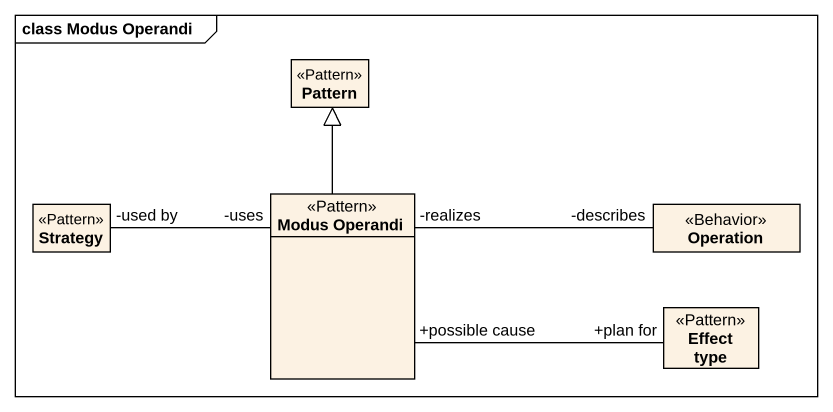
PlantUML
@startuml
mainframe class Modus Operandi
hide circle
hide empty members
class Pattern <<Pattern>>
class Strategy <<Pattern>>
class "Modus Operandi" as Modus_Operandi <<Pattern>>
class Operation <<Behavior>>
class "Effect type" as Effect_type <<Pattern>>
Strategy "-used by" -right- "-uses" Modus_Operandi
Modus_Operandi -up-|> Pattern
Modus_Operandi "-realizes" -right- "-describes" Operation
Effect_type "+plan for" -left- "+possible cause" Modus_Operandi
@enduml
